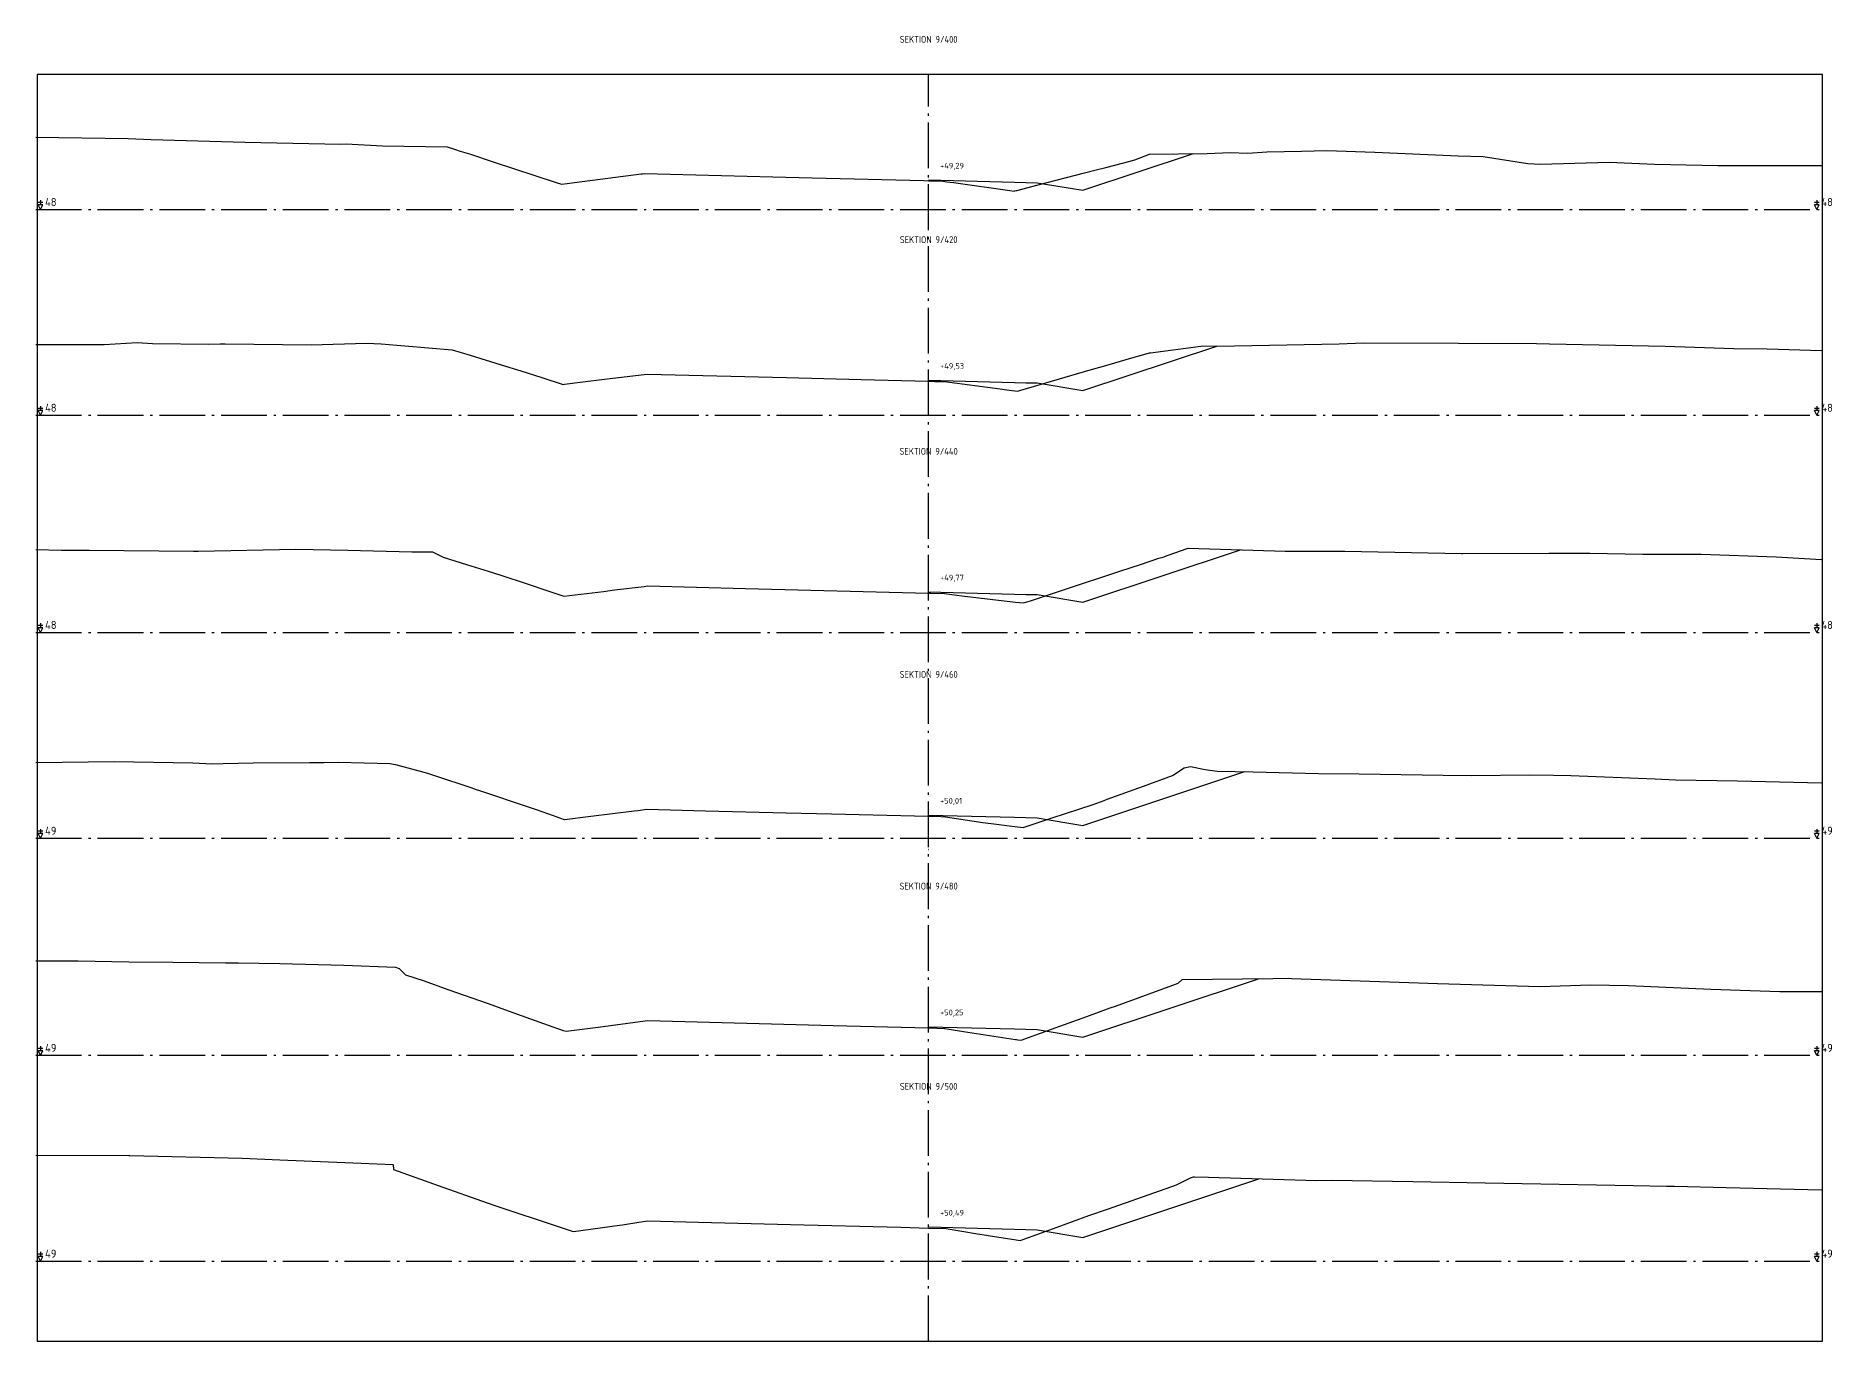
# Model space of a CAD drawing. Header units: metres. Extents: x 164066 to 165347, y 6228109 to 6230364.
# Drawn here: x 164237.7 to 164316.3, y 6229784.2 to 6229841.2 of the extents above; entities that cross this region are included whole.
import ezdxf
from ezdxf.enums import TextEntityAlignment as Align

# ---------------------------------------------------------------- set-up
doc = ezdxf.new("R2010")
doc.units = ezdxf.units.M
doc.header["$LTSCALE"] = 0.1
doc.linetypes.add('CENTRUMLINJE', pattern=[27, 20, -3, 1, -3])
for name, color, linetype in [('M-000', 7, 'Continuous'), ('M-372A', 3, 'Continuous'), ('M-374C', 6, 'Continuous'), ('M-378A', 7, 'CENTRUMLINJE'), ('M-378AT', 4, 'Continuous'), ('M-378B', 4, 'CENTRUMLINJE'), ('M-378BT', 4, 'Continuous'), ('T19202X', 4, 'Continuous')]:
    doc.layers.add(name, color=color, linetype=linetype)
doc.styles.add('ISO35', font='ISO3098', dxfattribs={"height": 3.5})
doc.styles.add('P_ISO_25', font='ISO', dxfattribs={"height": 2.5})
doc.styles.add('P_ISO_30', font='ISO', dxfattribs={"height": 3})

msp = doc.modelspace()

# ---------------------------------------------------------------- linework, layer by layer
at = {"layer": 'M-000'}
msp.add_lwpolyline([(164237.764, 6229784.154), (164315.864, 6229784.154), (164315.864, 6229839.554), (164237.764, 6229839.554), (164237.764, 6229784.154)], dxfattribs=at)
at = {"layer": 'M-372A', "color": 3, "linetype": 'Continuous'}
for points in [[(164237.714, 6229836.824), (164241.752, 6229836.755), (164242.748, 6229836.721), (164246.845, 6229836.602), (164251.054, 6229836.514), (164251.287, 6229836.521), (164252.874, 6229836.443), (164255.702, 6229836.387), (164256.027, 6229836.287), (164256.274, 6229836.211), (164256.678, 6229836.086), (164257.716, 6229835.744), (164260.473, 6229834.833), (164260.707, 6229834.756), (164260.953, 6229834.788), (164261.276, 6229834.829), (164264.186, 6229835.207), (164264.242, 6229835.214), (164264.336, 6229835.226), (164269.945, 6229835.084), (164271.67, 6229835.04), (164276.546, 6229834.916), (164276.764, 6229834.91), (164277.38, 6229834.893), (164277.563, 6229834.87), (164277.858, 6229834.829), (164280.312, 6229834.485), (164280.502, 6229834.459), (164280.516, 6229834.463), (164280.615, 6229834.488), (164281.549, 6229834.73), (164283.588, 6229835.256), (164284.087, 6229835.385), (164284.509, 6229835.494), (164285.572, 6229835.768), (164285.62, 6229835.781), (164285.789, 6229835.819), (164286.417, 6229836.077), (164288.951, 6229836.108), (164289.946, 6229836.15), (164290.727, 6229836.114), (164291.552, 6229836.179), (164293.079, 6229836.207), (164294.178, 6229836.227), (164296.279, 6229836.159), (164299.929, 6229836.007), (164301.018, 6229835.969), (164302.978, 6229835.66), (164303.523, 6229835.639), (164306.529, 6229835.718), (164308.51, 6229835.637), (164311.28, 6229835.582), (164311.288, 6229835.582), (164311.299, 6229835.582), (164311.305, 6229835.582), (164315.814, 6229835.575)], [(164237.714, 6229827.747), (164240.693, 6229827.745), (164242.138, 6229827.839), (164242.817, 6229827.792), (164245.277, 6229827.767), (164245.769, 6229827.77), (164245.997, 6229827.77), (164249.759, 6229827.736), (164252.168, 6229827.802), (164252.811, 6229827.781), (164255.916, 6229827.515), (164255.926, 6229827.512), (164256.702, 6229827.274), (164258.065, 6229826.855), (164258.929, 6229826.589), (164259.837, 6229826.31), (164260.774, 6229826), (164260.832, 6229826.007), (164261.642, 6229826.112), (164262.588, 6229826.228), (164264.185, 6229826.423), (164264.446, 6229826.455), (164270.542, 6229826.299), (164273.808, 6229826.216), (164276.764, 6229826.14), (164277.034, 6229826.134), (164277.46, 6229826.123), (164279.899, 6229825.803), (164280.18, 6229825.767), (164280.65, 6229825.7), (164280.802, 6229825.745), (164283.826, 6229826.633), (164284.417, 6229826.806), (164284.913, 6229826.952), (164285.651, 6229827.169), (164286.078, 6229827.28), (164286.423, 6229827.377), (164286.47, 6229827.39), (164288.67, 6229827.674), (164290.138, 6229827.685), (164294.726, 6229827.78), (164295.789, 6229827.817), (164299.937, 6229827.802), (164303.352, 6229827.798), (164303.919, 6229827.775), (164308.983, 6229827.674), (164311.979, 6229827.566), (164313.439, 6229827.559), (164315.814, 6229827.488)], [(164237.714, 6229818.779), (164238.84, 6229818.754), (164240.043, 6229818.748), (164244.601, 6229818.711), (164244.811, 6229818.709), (164249.088, 6229818.799), (164251.354, 6229818.758), (164254.158, 6229818.673), (164255.065, 6229818.671), (164255.524, 6229818.444), (164256.552, 6229818.125), (164257.5, 6229817.831), (164257.73, 6229817.759), (164258.139, 6229817.632), (164259.111, 6229817.307), (164260.2, 6229816.942), (164260.811, 6229816.738), (164262.542, 6229816.95), (164263.025, 6229817.009), (164264.317, 6229817.167), (164264.465, 6229817.185), (164268.757, 6229817.074), (164276.764, 6229816.868), (164276.864, 6229816.866), (164277.457, 6229816.851), (164277.781, 6229816.808), (164278.221, 6229816.756), (164280.56, 6229816.482), (164280.908, 6229816.441), (164281.212, 6229816.542), (164282.62, 6229817.006), (164285.164, 6229817.844), (164286.026, 6229818.128), (164286.839, 6229818.396), (164287.065, 6229818.463), (164287.081, 6229818.467), (164288.026, 6229818.805), (164288.119, 6229818.832), (164292.362, 6229818.705), (164294.966, 6229818.707), (164300.072, 6229818.607), (164300.131, 6229818.604), (164303.897, 6229818.623), (164305.689, 6229818.626), (164308.004, 6229818.576), (164310.549, 6229818.573), (164313.832, 6229818.466), (164315.814, 6229818.338)], [(164237.714, 6229809.457), (164238.861, 6229809.484), (164241.143, 6229809.511), (164244.582, 6229809.447), (164245.427, 6229809.399), (164245.906, 6229809.424), (164247.216, 6229809.443), (164249.682, 6229809.466), (164250.308, 6229809.47), (164250.947, 6229809.478), (164253.189, 6229809.426), (164253.444, 6229809.372), (164254.839, 6229808.995), (164255.112, 6229808.904), (164256.777, 6229808.349), (164256.926, 6229808.3), (164257.159, 6229808.222), (164259.25, 6229807.525), (164259.59, 6229807.412), (164260.337, 6229807.147), (164260.825, 6229806.973), (164260.829, 6229806.972), (164261.982, 6229807.113), (164263.88, 6229807.346), (164264.045, 6229807.368), (164264.436, 6229807.421), (164267.001, 6229807.353), (164270.535, 6229807.265), (164272.507, 6229807.215), (164276.764, 6229807.109), (164277.309, 6229807.096), (164277.5, 6229807.091), (164279.141, 6229806.835), (164279.736, 6229806.764), (164280.291, 6229806.698), (164280.905, 6229806.626), (164281.9, 6229806.954), (164282.169, 6229807.042), (164283.956, 6229807.631), (164284.442, 6229807.807), (164284.575, 6229807.855), (164286.156, 6229808.427), (164287.433, 6229808.889), (164287.943, 6229809.231), (164288.223, 6229809.281), (164288.864, 6229809.163), (164289.386, 6229809.091), (164290.952, 6229809.062), (164293.812, 6229808.989), (164295.59, 6229808.963), (164299.265, 6229808.905), (164300.524, 6229808.891), (164303.039, 6229808.922), (164304.092, 6229808.903), (164304.85, 6229808.891), (164308.544, 6229808.747), (164309.436, 6229808.704), (164312.142, 6229808.666), (164315.814, 6229808.569)], [(164237.714, 6229800.791), (164239.56, 6229800.783), (164241.78, 6229800.74), (164243.707, 6229800.735), (164246.004, 6229800.705), (164246.568, 6229800.706), (164248.377, 6229800.667), (164251.189, 6229800.603), (164253.44, 6229800.514), (164253.599, 6229800.454), (164253.88, 6229800.179), (164254.695, 6229799.908), (164255.732, 6229799.54), (164257.489, 6229798.916), (164258.375, 6229798.601), (164260.126, 6229797.979), (164260.784, 6229797.746), (164260.901, 6229797.704), (164261.615, 6229797.792), (164262.306, 6229797.885), (164264.143, 6229798.133), (164264.473, 6229798.178), (164272.588, 6229797.962), (164276.764, 6229797.851), (164276.792, 6229797.85), (164277.462, 6229797.832), (164277.493, 6229797.827), (164277.661, 6229797.801), (164278.293, 6229797.702), (164280.566, 6229797.348), (164280.613, 6229797.341), (164280.668, 6229797.332), (164280.804, 6229797.311), (164282.501, 6229797.928), (164283.689, 6229798.359), (164284.71, 6229798.73), (164284.935, 6229798.811), (164287.451, 6229799.721), (164287.68, 6229799.804), (164287.856, 6229799.976), (164291.817, 6229800.013), (164292.488, 6229800.022), (164292.641, 6229800.018), (164297.349, 6229799.854), (164299.02, 6229799.794), (164303.495, 6229799.67), (164305.722, 6229799.733), (164307.382, 6229799.704), (164310.985, 6229799.545), (164313.995, 6229799.445), (164315.814, 6229799.441)], [(164237.714, 6229792.28), (164241.772, 6229792.266), (164241.828, 6229792.266), (164246.739, 6229792.154), (164248.378, 6229792.077), (164252.291, 6229791.927), (164253.347, 6229791.884), (164253.36, 6229791.653), (164254.327, 6229791.309), (164255.304, 6229790.961), (164257.457, 6229790.195), (164257.782, 6229790.088), (164258.221, 6229789.942), (164260.206, 6229789.286), (164261.174, 6229788.966), (164261.227, 6229788.949), (164263.239, 6229789.221), (164263.377, 6229789.242), (164264.093, 6229789.353), (164264.478, 6229789.412), (164266.699, 6229789.358), (164270.721, 6229789.26), (164275.552, 6229789.13), (164276.764, 6229789.098), (164277.527, 6229789.077), (164278.894, 6229788.851), (164279.297, 6229788.784), (164279.366, 6229788.773), (164280.587, 6229788.582), (164280.772, 6229788.554), (164282.379, 6229789.137), (164283.055, 6229789.383), (164283.77, 6229789.642), (164284.585, 6229789.929), (164286.156, 6229790.482), (164287.612, 6229790.995), (164288.222, 6229791.292), (164288.349, 6229791.338), (164288.39, 6229791.334), (164289.011, 6229791.319), (164293.724, 6229791.182), (164294.4, 6229791.186), (164297.945, 6229791.13), (164301.113, 6229791.081), (164307.593, 6229790.956), (164309.044, 6229790.928), (164309.386, 6229790.937), (164311.649, 6229790.878), (164315.814, 6229790.775)]]:
    msp.add_lwpolyline(points, dxfattribs=at)
at = {"layer": 'M-374C', "color": 6, "linetype": 'Continuous'}
for points in [[(164276.759, 6229834.945), (164276.76, 6229834.944), (164276.761, 6229834.945), (164276.762, 6229834.945), (164276.763, 6229834.945), (164276.764, 6229834.945), (164280.514, 6229834.851), (164281.014, 6229834.838), (164281.514, 6229834.826), (164283.514, 6229834.492), (164288.346, 6229836.101)], [(164276.759, 6229826.185), (164276.76, 6229826.184), (164276.761, 6229826.185), (164276.762, 6229826.185), (164276.763, 6229826.185), (164276.764, 6229826.185), (164280.514, 6229826.091), (164281.014, 6229826.078), (164281.514, 6229826.066), (164283.514, 6229825.732), (164289.363, 6229827.68)], [(164276.759, 6229816.925), (164276.76, 6229816.924), (164276.761, 6229816.925), (164276.762, 6229816.925), (164276.763, 6229816.925), (164276.764, 6229816.925), (164280.514, 6229816.831), (164281.014, 6229816.818), (164281.514, 6229816.806), (164283.514, 6229816.472), (164290.398, 6229818.764)], [(164276.759, 6229807.165), (164276.76, 6229807.164), (164276.761, 6229807.165), (164276.762, 6229807.165), (164276.763, 6229807.165), (164276.764, 6229807.165), (164280.514, 6229807.071), (164281.014, 6229807.058), (164281.514, 6229807.046), (164283.514, 6229806.712), (164290.593, 6229809.069)], [(164276.759, 6229797.905), (164276.76, 6229797.904), (164276.761, 6229797.905), (164276.762, 6229797.905), (164276.763, 6229797.905), (164276.764, 6229797.905), (164280.514, 6229797.811), (164281.014, 6229797.798), (164281.514, 6229797.786), (164283.514, 6229797.452), (164291.189, 6229800.007)], [(164276.759, 6229789.145), (164276.76, 6229789.144), (164276.761, 6229789.145), (164276.762, 6229789.145), (164276.763, 6229789.145), (164276.764, 6229789.145), (164280.514, 6229789.051), (164281.014, 6229789.038), (164281.514, 6229789.026), (164283.514, 6229788.692), (164291.212, 6229791.255)]]:
    msp.add_lwpolyline(points, dxfattribs=at)
at = {"layer": 'M-378A'}
for p, q in [((164237.714, 6229833.654), (164315.814, 6229833.654)), ((164237.714, 6229824.654), (164315.814, 6229824.654)), ((164237.714, 6229815.154), (164315.814, 6229815.154)), ((164237.714, 6229806.154), (164315.814, 6229806.154)), ((164237.714, 6229796.654), (164315.814, 6229796.654)), ((164237.714, 6229787.654), (164315.814, 6229787.654))]:
    msp.add_line(p, q, dxfattribs=at)
at = {"layer": 'M-378AT'}
for p, q in [((164238.014, 6229833.954), (164237.814, 6229833.954)), ((164237.914, 6229833.654), (164237.814, 6229833.854)), ((164238.014, 6229833.854), (164237.814, 6229833.854)), ((164237.914, 6229834.054), (164237.914, 6229833.854)), ((164237.914, 6229833.654), (164238.014, 6229833.854)), ((164315.714, 6229833.954), (164315.514, 6229833.954)), ((164315.614, 6229833.654), (164315.514, 6229833.854)), ((164315.714, 6229833.854), (164315.514, 6229833.854)), ((164315.614, 6229834.054), (164315.614, 6229833.854)), ((164315.614, 6229833.654), (164315.714, 6229833.854)), ((164238.014, 6229824.954), (164237.814, 6229824.954)), ((164237.914, 6229825.054), (164237.914, 6229824.854)), ((164315.714, 6229824.954), (164315.514, 6229824.954)), ((164315.614, 6229825.054), (164315.614, 6229824.854)), ((164237.914, 6229824.654), (164237.814, 6229824.854)), ((164238.014, 6229824.854), (164237.814, 6229824.854)), ((164237.914, 6229824.654), (164238.014, 6229824.854)), ((164315.614, 6229824.654), (164315.514, 6229824.854)), ((164315.714, 6229824.854), (164315.514, 6229824.854)), ((164315.614, 6229824.654), (164315.714, 6229824.854)), ((164237.914, 6229815.554), (164237.914, 6229815.354)), ((164315.614, 6229815.554), (164315.614, 6229815.354)), ((164238.014, 6229815.454), (164237.814, 6229815.454)), ((164237.914, 6229815.154), (164237.814, 6229815.354)), ((164238.014, 6229815.354), (164237.814, 6229815.354)), ((164237.914, 6229815.154), (164238.014, 6229815.354)), ((164315.714, 6229815.454), (164315.514, 6229815.454)), ((164315.614, 6229815.154), (164315.514, 6229815.354)), ((164315.714, 6229815.354), (164315.514, 6229815.354)), ((164315.614, 6229815.154), (164315.714, 6229815.354)), ((164238.014, 6229806.454), (164237.814, 6229806.454)), ((164237.914, 6229806.154), (164237.814, 6229806.354)), ((164238.014, 6229806.354), (164237.814, 6229806.354)), ((164237.914, 6229806.554), (164237.914, 6229806.354)), ((164237.914, 6229806.154), (164238.014, 6229806.354)), ((164315.714, 6229806.454), (164315.514, 6229806.454)), ((164315.614, 6229806.154), (164315.514, 6229806.354)), ((164315.714, 6229806.354), (164315.514, 6229806.354)), ((164315.614, 6229806.554), (164315.614, 6229806.354)), ((164315.614, 6229806.154), (164315.714, 6229806.354)), ((164238.014, 6229796.954), (164237.814, 6229796.954)), ((164237.914, 6229796.654), (164237.814, 6229796.854)), ((164238.014, 6229796.854), (164237.814, 6229796.854)), ((164237.914, 6229797.054), (164237.914, 6229796.854)), ((164237.914, 6229796.654), (164238.014, 6229796.854)), ((164315.714, 6229796.954), (164315.514, 6229796.954)), ((164315.614, 6229796.654), (164315.514, 6229796.854)), ((164315.714, 6229796.854), (164315.514, 6229796.854)), ((164315.614, 6229797.054), (164315.614, 6229796.854)), ((164315.614, 6229796.654), (164315.714, 6229796.854)), ((164237.914, 6229788.054), (164237.914, 6229787.854)), ((164315.614, 6229788.054), (164315.614, 6229787.854)), ((164238.014, 6229787.954), (164237.814, 6229787.954)), ((164237.914, 6229787.654), (164237.814, 6229787.854)), ((164238.014, 6229787.854), (164237.814, 6229787.854)), ((164237.914, 6229787.654), (164238.014, 6229787.854)), ((164315.714, 6229787.954), (164315.514, 6229787.954)), ((164315.614, 6229787.654), (164315.514, 6229787.854)), ((164315.714, 6229787.854), (164315.514, 6229787.854)), ((164315.614, 6229787.654), (164315.714, 6229787.854))]:
    msp.add_line(p, q, dxfattribs=at)
at = {"layer": 'M-378B', "linetype": 'CENTRUMLINJE'}
msp.add_line((164276.764, 6229784.154), (164276.764, 6229839.554), dxfattribs=at)
at = {"layer": 'T19202X'}
for centre in [(164276.764, 6229833.654), (164276.764, 6229825.154), (164276.764, 6229815.654), (164276.764, 6229805.654), (164276.764, 6229796.654), (164276.764, 6229787.654)]:
    msp.add_circle(centre, 0.001, dxfattribs=at)

# ---------------------------------------------------------------- texts
at = {"layer": 'M-378AT', "style": 'ISO35'}
for s, p in [('48', (164238.114, 6229833.804)), ('48', (164315.814, 6229833.804)), ('48', (164238.114, 6229824.804)), ('48', (164315.814, 6229824.804)), ('48', (164238.114, 6229815.304)), ('48', (164315.814, 6229815.304)), ('49', (164238.114, 6229806.304)), ('49', (164315.814, 6229806.304)), ('49', (164238.114, 6229796.804)), ('49', (164315.814, 6229796.804)), ('49', (164238.114, 6229787.804)), ('49', (164315.814, 6229787.804))]:
    msp.add_text(s, height=0.35, dxfattribs=at).set_placement(p)
at = {"layer": 'M-378BT', "style": 'P_ISO_30'}
for s, p in [('SEKTION 9/400', (164276.764, 6229840.945)), ('SEKTION 9/420', (164276.764, 6229832.185)), ('SEKTION 9/440', (164276.764, 6229822.925)), ('SEKTION 9/460', (164276.764, 6229813.165)), ('SEKTION 9/480', (164276.764, 6229803.905)), ('SEKTION 9/500', (164276.764, 6229795.145))]:
    msp.add_text(s, height=0.3, dxfattribs=at).set_placement(p, align=Align.CENTER)
at = {"layer": 'M-378BT', "style": 'P_ISO_25'}
for s, p in [('+49,29', (164277.264, 6229835.445)), ('+49,53', (164277.264, 6229826.685)), ('+49,77', (164277.264, 6229817.425)), ('+50,01', (164277.264, 6229807.665)), ('+50,25', (164277.264, 6229798.405)), ('+50,49', (164277.264, 6229789.645))]:
    msp.add_text(s, height=0.25, dxfattribs=at).set_placement(p)

doc.saveas('drawing.dxf')
